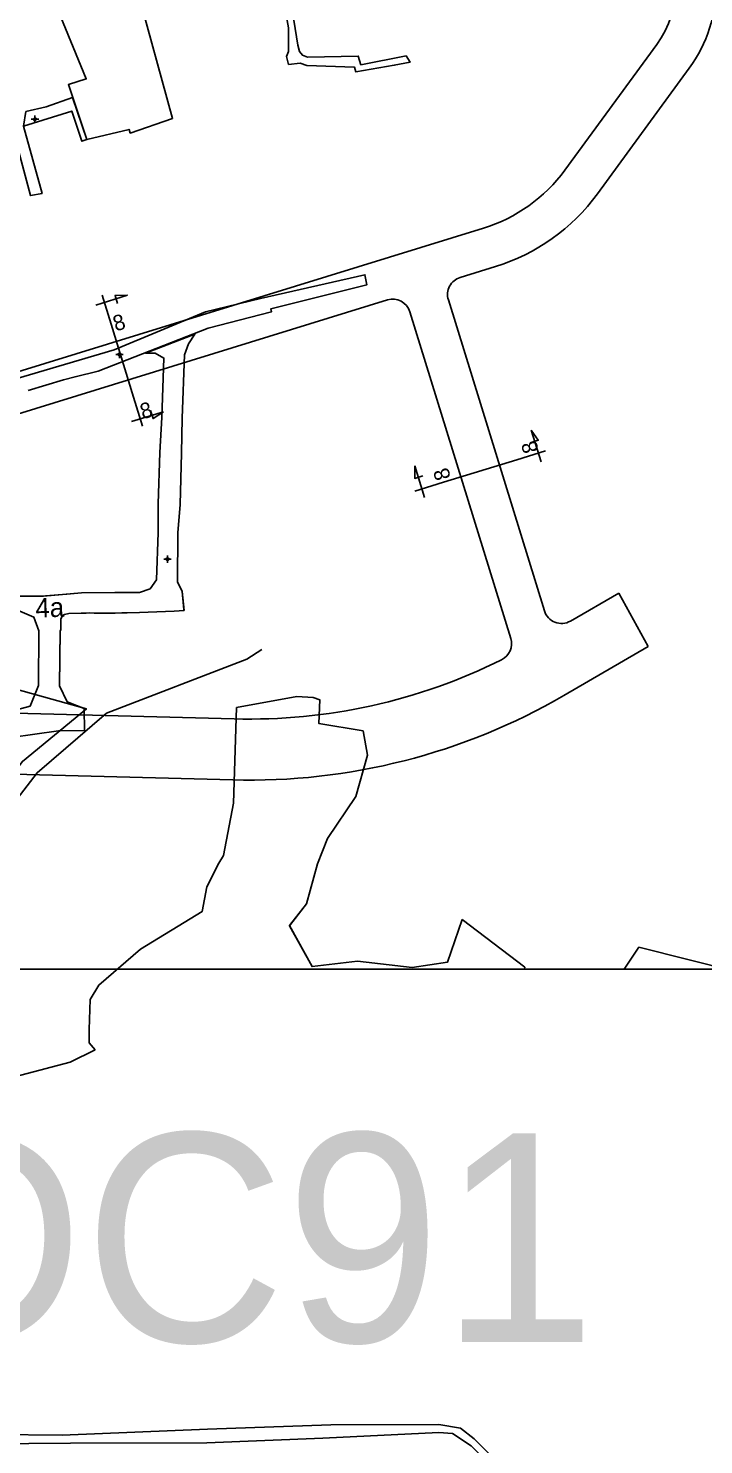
# Model space of a CAD drawing. Extents: x 547408 to 554234, y 1833375 to 1843904.
# Drawn here: x 550715.4 to 550941.8, y 1837840.5 to 1838315.5 of the extents above; entities that cross this region are included whole.
import ezdxf

# ---------------------------------------------------------------- set-up
doc = ezdxf.new("R2010")
doc.units = 0
for name, color, linetype in [('Level 1', 7, 'Continuous'), ('Level 10', 7, 'Continuous'), ('Level 11', 7, 'Continuous'), ('Level 2', 7, 'Continuous'), ('Level 30', 7, 'Continuous'), ('Level 4', 7, 'Continuous'), ('Level 52', 7, 'Continuous'), ('Level 62', 7, 'Continuous')]:
    doc.layers.add(name, color=color, linetype=linetype)

msp = doc.modelspace()

# ---------------------------------------------------------------- linework, layer by layer
at = {"layer": 'Level 1'}
for points in [[(550737.98, 1838222.69), (550748.62, 1838225.98)], [(550740.14, 1838226.01), (550743.12, 1838216.33)], [(550748.62, 1838225.98), (550744.46, 1838225.96), (550745.3, 1838223.25)], [(550743.12, 1838216.33), (550750.69, 1838191.8)], [(550753.68, 1838182.13), (550750.69, 1838191.8)], [(550750.03, 1838183.65), (550760.67, 1838186.93)], [(550760.67, 1838186.93), (550757.22, 1838184.6), (550756.39, 1838187.31)], [(550883.99, 1838180.79), (550886.33, 1838177.35), (550883.62, 1838176.51)], [(550887.28, 1838170.15), (550883.99, 1838180.79)], [(550854.59, 1838163.25), (550879.12, 1838170.82)], [(550888.8, 1838173.8), (550879.12, 1838170.82)], [(550848.23, 1838158.1), (550844.95, 1838168.75)], [(550844.95, 1838168.75), (550844.96, 1838164.58), (550847.67, 1838165.42)], [(550844.92, 1838160.26), (550854.59, 1838163.25)]]:
    msp.add_lwpolyline(points, dxfattribs=at)
at = {"layer": 'Level 10'}
for points in [[(550794.16, 1838370.64), (550795.46, 1838365.17), (550796.74, 1838360.35), (550803.49, 1838323.83), (550805.71, 1838309.92), (550806.33, 1838307.73), (550807.29, 1838306.56), (550809.04, 1838305.87), (550825.98, 1838306.19), (550826.88, 1838303.29), (550842.06, 1838306.25), (550843.38, 1838304.13), (550838.07, 1838303.15), (550825.18, 1838300.94), (550824.8, 1838302.49), (550808.72, 1838303.03), (550806.58, 1838303.79), (550802.66, 1838303.42), (550801.95, 1838306.08), (550802.59, 1838307.7), (550802.62, 1838315.74), (550799.1, 1838334.92), (550791.04, 1838370.06)], [(550714.53, 1838287.66), (550721.42, 1838289.15), (550730.22, 1838292.32), (550735.02, 1838278.26), (550733.34, 1838277.67), (550729.98, 1838287.77), (550713.79, 1838282.7)], [(550713.79, 1838282.7), (550720, 1838260.09), (550716.13, 1838259.42), (550711.66, 1838276.17)], [(550708.92, 1838197.29), (550744.12, 1838207.68), (550774.74, 1838220.48), (550793.22, 1838224.93), (550828.26, 1838232.89), (550828.8, 1838230.05), (550828.92, 1838229.5), (550796.69, 1838221.4), (550796.97, 1838220.45), (550775.67, 1838214.93), (550738.86, 1838200.48), (550731.08, 1838198.63), (550727.19, 1838197.65), (550715.38, 1838194.06)], [(550712.48, 1838125.03), (550720.51, 1838125.1), (550733.22, 1838126.16), (550744.45, 1838126.3), (550752.68, 1838126.29), (550756.24, 1838127.5), (550758.38, 1838130.59), (550758.93, 1838146.47), (550758.97, 1838156.08), (550759.53, 1838173.23), (550760.15, 1838184.99), (550760.85, 1838204.89), (550757.97, 1838206.55), (550754.72, 1838206.59), (550771.24, 1838212.96), (550769.13, 1838209.72), (550767.77, 1838205.99), (550767.02, 1838184.76), (550766.79, 1838172.98), (550766.27, 1838155.83), (550765.56, 1838146.25), (550765.38, 1838129.83), (550766.96, 1838126.58), (550767.59, 1838120.3), (550764.32, 1838119.98), (550752.72, 1838119.55), (550744.48, 1838119.41), (550737.44, 1838119.4), (550736, 1838119.43), (550734.82, 1838119.4), (550733.25, 1838119.4), (550733.12, 1838119.36), (550729, 1838119.26), (550727.47, 1838118.92), (550726.86, 1838118.54), (550726.32, 1838117.36), (550726.25, 1838113.82), (550726.07, 1838113.39), (550725.84, 1838095.01), (550728.45, 1838089.65), (550734.12, 1838087.36), (550734.19, 1838079.97), (550725.54, 1838079.89), (550709.62, 1838077.66)], [(550711.4, 1838086.99), (550715.97, 1838088.12), (550718.79, 1838095.1), (550718.94, 1838113.48), (550717.25, 1838118.05), (550712.52, 1838120.08)], [(550623.34, 1837850.23), (550677.13, 1837843.91), (550687.29, 1837843.31), (550703.96, 1837843.87), (550726.75, 1837843.6), (550775.51, 1837845.7), (550816.83, 1837847.15), (550852.98, 1837847.18), (550860.28, 1837846.03), (550864.82, 1837842.37), (550874.23, 1837833.04), (550905.61, 1837802.72), (550924.7, 1837784.06), (550943.75, 1837772.1)], [(550949.05, 1837586.89), (550961.32, 1837627.34), (550962.07, 1837648.74), (550963.17, 1837687.35), (550968.84, 1837713.65), (550965.27, 1837729.17), (550958.08, 1837756.75), (550952.71, 1837762.14), (550942.1, 1837769.84), (550922.6, 1837782.67), (550903.01, 1837800.63), (550863.88, 1837840.08), (550857.65, 1837844.16), (550853.07, 1837844.54), (550814.08, 1837842.6), (550775.29, 1837841.09), (550729.58, 1837841), (550687.45, 1837840.62), (550680.46, 1837840.35), (550662.27, 1837842.24), (550643.69, 1837844.78), (550622.82, 1837846.38)]]:
    msp.add_lwpolyline(points, dxfattribs=at)
at = {"layer": 'Level 11'}
for p, q in [((550717.01, 1838285), (550716.38, 1838285)), ((550717.63, 1838285.63), (550717.01, 1838285)), ((550717.01, 1838285), (550717.63, 1838284.37)), ((550717.63, 1838286.25), (550717.63, 1838285.63)), ((550718.25, 1838285), (550717.63, 1838285.63)), ((550717.63, 1838284.37), (550718.25, 1838285)), ((550717.63, 1838284.37), (550717.63, 1838283.75)), ((550718.88, 1838285), (550718.25, 1838285)), ((550745.33, 1838206.1), (550744.71, 1838206.1)), ((550745.96, 1838206.73), (550745.33, 1838206.1)), ((550745.33, 1838206.1), (550745.96, 1838205.47)), ((550745.96, 1838207.35), (550745.96, 1838206.73)), ((550746.59, 1838206.1), (550745.96, 1838206.73)), ((550745.96, 1838205.47), (550746.59, 1838206.1)), ((550745.96, 1838205.47), (550745.96, 1838204.85)), ((550747.21, 1838206.1), (550746.59, 1838206.1)), ((550761.41, 1838137.44), (550760.79, 1838137.44)), ((550762.04, 1838138.07), (550761.41, 1838137.44)), ((550761.41, 1838137.44), (550762.04, 1838136.81)), ((550762.04, 1838138.69), (550762.04, 1838138.07)), ((550762.67, 1838137.44), (550762.04, 1838138.07)), ((550762.04, 1838136.81), (550762.67, 1838137.44)), ((550762.04, 1838136.81), (550762.04, 1838136.19)), ((550763.29, 1838137.44), (550762.67, 1838137.44))]:
    msp.add_line(p, q, dxfattribs=at)
for centre in [(550717.63, 1838285), (550745.96, 1838206.1), (550762.04, 1838137.44)]:
    msp.add_circle(centre, 0.15, dxfattribs=at)
at = {"layer": 'Level 2'}
for points in [[(550711.66, 1838276.17), (550716.13, 1838259.42), (550720, 1838260.09), (550713.79, 1838282.7), (550714.53, 1838287.66)], [(550709.62, 1838077.66), (550725.54, 1838079.89), (550734.19, 1838079.97), (550734.12, 1838087.36), (550728.45, 1838089.65), (550725.84, 1838095.01), (550725.84, 1838095.26), (550726.07, 1838113.39), (550726.25, 1838113.82), (550726.32, 1838117.36), (550726.86, 1838118.54), (550727.47, 1838118.92), (550729, 1838119.26), (550733.12, 1838119.36), (550733.25, 1838119.4), (550734.82, 1838119.4), (550736, 1838119.43), (550737.44, 1838119.4), (550744.48, 1838119.41), (550746.79, 1838119.45), (550752.72, 1838119.55), (550764.32, 1838119.98), (550767.59, 1838120.3), (550767.56, 1838120.63), (550766.96, 1838126.58), (550766.81, 1838126.89), (550765.38, 1838129.83), (550765.56, 1838146.25), (550766.27, 1838155.83), (550766.79, 1838172.98), (550767.02, 1838184.76), (550767.77, 1838205.99), (550769.13, 1838209.72), (550771.24, 1838212.96), (550754.72, 1838206.59), (550757.97, 1838206.55), (550760.85, 1838204.89), (550760.15, 1838184.99), (550759.53, 1838173.23), (550758.97, 1838156.08), (550758.93, 1838146.47), (550758.38, 1838130.59), (550756.24, 1838127.5), (550752.68, 1838126.29), (550744.45, 1838126.3), (550733.22, 1838126.16), (550728.31, 1838125.75), (550721.16, 1838125.15), (550720.51, 1838125.1), (550712.48, 1838125.03)], [(550712.52, 1838120.08), (550717.25, 1838118.05), (550718.94, 1838113.48), (550718.79, 1838095.1), (550715.97, 1838088.12), (550711.4, 1838086.99)]]:
    msp.add_lwpolyline(points, dxfattribs=at)
at = {"layer": 'Level 30'}
for points in [[(550716.28, 1838345.08), (550725.27, 1838321.7), (550734.81, 1838298.57), (550728.83, 1838296.64), (550735.02, 1838278.26), (550749.17, 1838281.63), (550749.55, 1838280.4), (550763.77, 1838285.23), (550751.8, 1838329.05), (550746.38, 1838348.9), (550744.91, 1838354.27)], [(550895.28, 1838267.96), (550926.06, 1838310.07)], [(550906.18, 1838259.99), (550936.96, 1838302.11)], [(550689.33, 1838193.37), (550867.99, 1838248.49)], [(550860.17, 1838231.95), (550871.97, 1838235.59)], [(550637.96, 1838176.69), (550691.77, 1838179.99), (550835.8, 1838224.43)], [(550888.39, 1838120.14), (550856.21, 1838224.45)], [(550843.31, 1838220.47), (550877.11, 1838110.9)], [(549981.46, 1837785.5), (550584.48, 1837901.5), (550713.39, 1838069.66), (550734.88, 1838087.26), (550662.28, 1838107.47), (550648.03, 1838123.58)], [(550913.34, 1838126.12), (550897.14, 1838116.71)], [(550923.22, 1838108.15), (550913.34, 1838126.12)], [(550894.91, 1838091.72), (550923.22, 1838108.15)], [(549982.15, 1837779.52), (550587.86, 1837896.04), (550718.32, 1838065.84), (550741.66, 1838085.84), (550788.63, 1838103.93), (550793.7, 1838107.21)], [(550784.45, 1838083.9), (550637.37, 1838087.74)], [(550637.04, 1838067.24), (550783.92, 1838063.41)]]:
    msp.add_lwpolyline(points, dxfattribs=at)
for centre, radius, start, end in [((550899.21, 1838329.69), 46.75, 323.8422, 37.1514), ((550899.21, 1838329.69), 33.25, 323.8422, 37.1514), ((550852.29, 1838299.38), 53.25, 287.1484, 323.8422), ((550852.29, 1838299.38), 66.75, 287.1484, 323.8422), ((550861.94, 1838226.22), 6, 107.1484, 197.1484), ((550837.57, 1838218.7), 6, 17.1484, 107.1484), ((550894.13, 1838121.9), 6, 197.1484, 300.1199), ((550871.38, 1838109.13), 6, 296.4951, 17.1484), ((550789.41, 1838273.58), 189.75, 268.504, 296.4951), ((550789.41, 1838273.58), 210.25, 268.504, 300.1199)]:
    msp.add_arc(centre, radius, start, end, dxfattribs=at)
at = {"layer": 'Level 52'}
for p, q in [((550805.46, 1838091.46), (550785.24, 1838087.74)), ((550810.88, 1838091.09), (550805.46, 1838091.46)), ((550813.14, 1838090.26), (550810.88, 1838091.09)), ((550812.83, 1838082.33), (550813.14, 1838090.26)), ((550784.21, 1838055.58), (550785.24, 1838087.74)), ((550785.24, 1838087.74), (550784.21, 1838055.58)), ((550827.68, 1838079.85), (550812.83, 1838082.33)), ((550827.68, 1838079.85), (550829.08, 1838071.78)), ((550829.08, 1838071.78), (550827.68, 1838079.85)), ((550825.14, 1838057.86), (550829.08, 1838071.78)), ((550815.69, 1838043.83), (550825.14, 1838057.86)), ((550784.21, 1838055.58), (550780.85, 1838038.06)), ((550812.34, 1838035.28), (550815.69, 1838043.83)), ((550780.85, 1838038.06), (550779.26, 1838035.52)), ((550779.26, 1838035.52), (550775.23, 1838027.6)), ((550808.68, 1838021.85), (550812.34, 1838035.28)), ((550802.91, 1838014.48), (550808.68, 1838021.85)), ((550810.51, 1838000.8), (550802.91, 1838014.48)), ((550860.87, 1838016.58), (550855.93, 1838002.32)), ((550860.87, 1838016.58), (550881.87, 1838000.58)), ((550881.87, 1838000.58), (550860.87, 1838016.58)), ((550915.15, 1838000), (550920.08, 1838007.38)), ((550920.08, 1838007.38), (550915.15, 1838000)), ((550920.08, 1838007.38), (550963.63, 1837996.36)), ((550963.63, 1837996.36), (550920.08, 1838007.38)), ((550825.75, 1838002.63), (550810.51, 1838000.8)), ((550844.04, 1838000.49), (550825.75, 1838002.63)), ((550855.93, 1838002.32), (550844.04, 1838000.49)), ((550881.87, 1838000.58), (550881.76, 1838000)), ((550881.76, 1838000), (550881.87, 1838000.58)), ((550881.76, 1838000), (550915.15, 1838000)), ((550915.15, 1838000), (550881.76, 1838000)), ((550729.39, 1837968.73), (550737.85, 1837972.89)), ((550737.85, 1837972.89), (550729.39, 1837968.73)), ((550712.91, 1837964.44), (550729.39, 1837968.73))]:
    msp.add_line(p, q, dxfattribs=at)
for points in [[(550785.24, 1838087.74), (550805.46, 1838091.46), (550810.88, 1838091.09), (550813.14, 1838090.26), (550812.83, 1838082.33), (550827.68, 1838079.85)], [(550829.08, 1838071.78), (550825.14, 1838057.86), (550815.69, 1838043.83), (550812.34, 1838035.28), (550808.68, 1838021.85), (550802.95, 1838014.63), (550810.51, 1838000.8), (550825.75, 1838002.63), (550844.04, 1838000.49), (550855.93, 1838002.32), (550860.87, 1838016.58)], [(550775.23, 1838027.6), (550779.26, 1838035.52), (550780.85, 1838038.06), (550784.21, 1838055.58)], [(550737.85, 1837972.89), (550735.79, 1837975.22), (550735.84, 1837979.71), (550736.09, 1837989.77), (550739.09, 1837994.61), (550753.03, 1838006.67), (550773.63, 1838019.25), (550775.23, 1838027.6)], [(550775.23, 1838027.6), (550773.63, 1838019.25), (550753.03, 1838006.67), (550739.09, 1837994.61), (550736.09, 1837989.77), (550735.84, 1837979.71), (550735.79, 1837975.22), (550737.85, 1837972.89)], [(550729.39, 1837968.73), (550712.91, 1837964.44), (550708.44, 1837963.77), (550693.49, 1837960.86), (550685.73, 1837959.91), (550664.13, 1837957.25)]]:
    msp.add_lwpolyline(points, dxfattribs=at)
at = {"layer": 'Level 62'}
msp.add_line((549500, 1838000), (552500, 1838000), dxfattribs=at)

# ---------------------------------------------------------------- texts
at = {"layer": 'Level 1'}
for rotation, p in [(17.1484, (550744.72, 1838213.82)), (17.1484, (550753.81, 1838184.34)), (107.1484, (550886.58, 1838173.93)), (107.1484, (550857.1, 1838164.84))]:
    msp.add_text('8', height=5.21, rotation=rotation, dxfattribs=at).set_placement(p)
at = {"layer": 'Level 4'}
msp.add_text('4a', height=6.451, rotation=1.8215, dxfattribs=at).set_placement((550717.88, 1838117.86))
at = {"layer": 'Level 62'}
msp.add_text('DC91', height=70, dxfattribs=at).set_placement((550666.41, 1837874.89))

doc.saveas('drawing.dxf')
